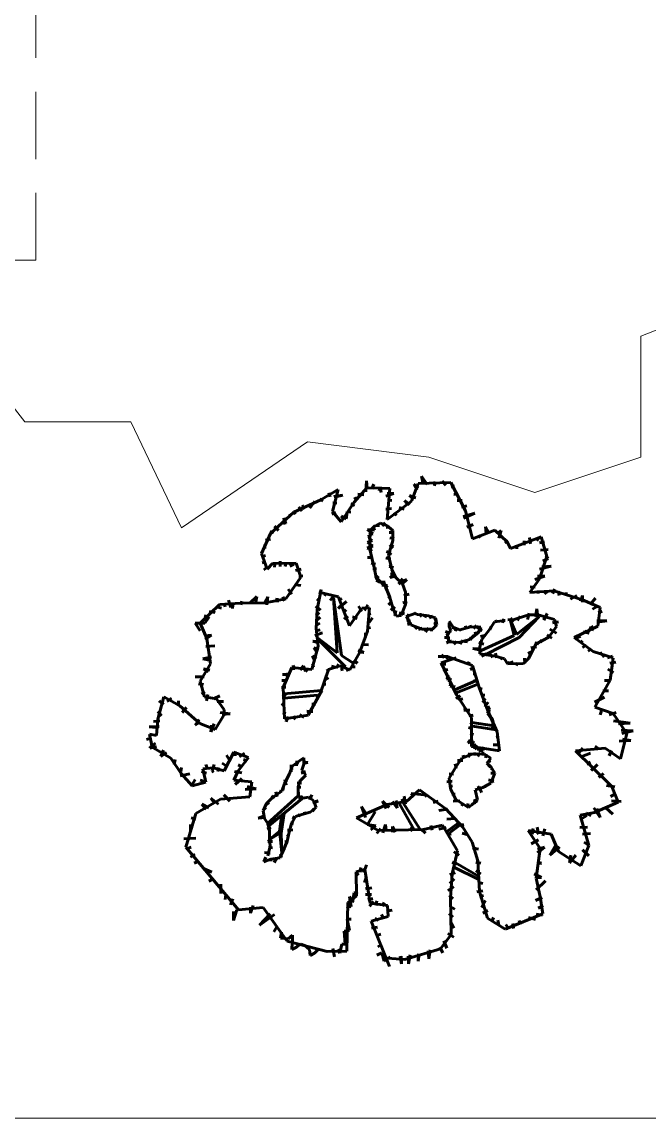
# Model space of a CAD drawing. Header units: metres. Extents: x 35.8 to 78.9, y 1.1 to 33.7.
# Drawn here: x 61.05 to 65.7, y 1.12 to 9.25 of the extents above; entities that cross this region are included whole.
import ezdxf

# ---------------------------------------------------------------- set-up
doc = ezdxf.new("R2010")
doc.units = ezdxf.units.M
doc.linetypes.add('DASHED', pattern=[0.75, 0.5, -0.25])
for name, color, linetype, lineweight in [('Ceco.NET 53', 254, 'Continuous', 9), ('plants', 83, 'Continuous', 60), ('projection', 134, 'DASHED', 9), ('topography', 132, 'Continuous', 15)]:
    doc.layers.add(name, color=color, linetype=linetype, lineweight=lineweight)

# ---------------------------------------------------------------- blocks, each defined once
blk = doc.blocks.new('ARBRE11')
for p, q in [((-0.1908, 1.744), (-0.1861, 1.8238)), ((-0.1861, 1.8238), (-0.1791, 1.7698)), ((-0.1462, 1.7651), (-0.1298, 1.8004)), ((0.1488, 1.6732), (0.199, 1.8046)), ((0.1919, 1.7557), (0.1661, 1.8004)), ((0.1661, 1.8004), (0.2013, 1.7722)), ((0.199, 1.8046), (0.441, 1.8123)), ((0.2647, 1.798), (0.2224, 1.8591)), ((0.2224, 1.8591), (0.2341, 1.8027)), ((0.3234, 1.8191), (0.3187, 1.7886)), ((0.375, 1.8215), (0.4032, 1.7933)), ((0.441, 1.8123), (0.5481, 1.6024)), ((-0.5234, 1.6848), (-0.3958, 1.7599)), ((-0.4656, 1.7355), (-0.454, 1.7065)), ((-0.3958, 1.7599), (-0.4372, 1.5972)), ((-0.4279, 1.7094), (-0.3613, 1.7181)), ((-0.3613, 1.7181), (-0.4221, 1.7036)), ((-0.2755, 1.6669), (-0.1824, 1.773)), ((-0.2495, 1.7252), (-0.2049, 1.7205)), ((-0.1824, 1.773), (-0.0115, 1.7687)), ((-0.0899, 1.751), (-0.0828, 1.7816)), ((-0.0828, 1.7816), (-0.0758, 1.7393)), ((0.0181, 1.7299), (-0.0406, 1.7111)), ((-0.0115, 1.7687), (-0.0324, 1.5379)), ((-0.0312, 1.7322), (0.0181, 1.7299)), ((0.1661, 1.6899), (0.1332, 1.7158)), ((0.1332, 1.7158), (0.1801, 1.6993)), ((0.4431, 1.7792), (0.4689, 1.7886)), ((0.4619, 1.7228), (0.4854, 1.7252)), ((-0.7248, 1.592), (-0.5234, 1.6848)), ((-0.6656, 1.5992), (-0.6859, 1.6311)), ((-0.6453, 1.6137), (-0.6627, 1.6456)), ((-0.5671, 1.6746), (-0.6048, 1.6224)), ((-0.5323, 1.692), (-0.5091, 1.6746)), ((-0.4337, 1.663), (-0.4048, 1.6601)), ((-0.374, 1.5208), (-0.2755, 1.6669)), ((-0.2988, 1.6594), (-0.273, 1.6383)), ((-0.2706, 1.704), (-0.2589, 1.6758)), ((-0.0324, 1.5379), (0.1488, 1.6732)), ((-0.0241, 1.6805), (0.0017, 1.6782)), ((0.0581, 1.6265), (0.0933, 1.6148)), ((0.1214, 1.6453), (0.098, 1.6782)), ((0.098, 1.6782), (0.1332, 1.6477)), ((0.4877, 1.6782), (0.5253, 1.6782)), ((0.5206, 1.6289), (0.5581, 1.6383)), ((-0.8973, 1.434), (-0.7248, 1.592)), ((-0.7903, 1.5005), (-0.799, 1.5499)), ((-0.799, 1.5499), (-0.7845, 1.5093)), ((-0.7584, 1.5789), (-0.7497, 1.5615)), ((-0.712, 1.5789), (-0.7236, 1.5992)), ((-0.4424, 1.5789), (-0.4134, 1.5905)), ((-0.4372, 1.5972), (-0.374, 1.5208)), ((-0.3552, 1.5325), (-0.3739, 1.5631)), ((-0.3739, 1.5631), (-0.3364, 1.5443)), ((-0.3364, 1.5443), (-0.3293, 1.596)), ((-0.3293, 1.596), (-0.3012, 1.5936)), ((-0.0406, 1.6148), (-0.0006, 1.6195)), ((0.0205, 1.5889), (0.0369, 1.5678)), ((0.5323, 1.5607), (0.6192, 1.5842)), ((0.6192, 1.5842), (0.5347, 1.549)), ((0.5481, 1.6024), (0.601, 1.3949)), ((-0.8685, 1.4889), (-0.8367, 1.457)), ((-0.1245, 1.46), (-0.1777, 1.4635)), ((-0.1777, 1.4635), (-0.1387, 1.4315)), ((-0.1205, 1.4935), (-0.1531, 1.4608)), ((-0.0838, 1.5098), (-0.1327, 1.4812)), ((-0.1327, 1.4812), (-0.1245, 1.46)), ((-0.0996, 1.5097), (-0.0996, 1.4848)), ((-0.0349, 1.4935), (-0.0838, 1.5098)), ((-0.0464, 1.5133), (-0.0677, 1.4919)), ((-0.0393, 1.4777), (-0.0144, 1.4813)), ((0.0099, 1.4568), (-0.0349, 1.4935)), ((0.5581, 1.4809), (0.6051, 1.502)), ((0.7037, 1.4339), (0.6967, 1.4832)), ((0.6967, 1.4832), (0.7201, 1.4433)), ((-0.9644, 1.2854), (-0.8973, 1.434)), ((-0.9352, 1.3845), (-0.8975, 1.3932)), ((-0.9004, 1.4512), (-0.8743, 1.4367)), ((-0.1387, 1.4315), (-0.1671, 1.4244)), ((-0.1671, 1.4244), (-0.1635, 1.396)), ((-0.1635, 1.396), (-0.1422, 1.3818)), ((-0.1531, 1.4608), (-0.1612, 1.4038)), ((-0.1612, 1.4038), (-0.1612, 1.3182)), ((-0.0227, 1.2733), (0.0099, 1.3834)), ((-0.018, 1.4422), (0.014, 1.4422)), ((-0.0109, 1.4031), (0.0211, 1.396)), ((0.0099, 1.3834), (0.0099, 1.4568)), ((0.601, 1.3949), (0.7657, 1.4589)), ((0.6427, 1.4221), (0.6591, 1.401)), ((0.7657, 1.4589), (0.8575, 1.3714)), ((0.7929, 1.4386), (0.8141, 1.4574)), ((0.8141, 1.4574), (0.7976, 1.3986)), ((0.8835, 1.3232), (1.1107, 1.4105)), ((1.0314, 1.3578), (1.0243, 1.4039)), ((1.0774, 1.3791), (1.0987, 1.4075)), ((1.1107, 1.4105), (1.1517, 1.2627)), ((-0.9381, 1.3526), (-0.9381, 1.3236)), ((-0.1387, 1.3427), (-0.1813, 1.325)), ((-0.1813, 1.325), (-0.1458, 1.3179)), ((-0.1422, 1.3818), (-0.1777, 1.3676)), ((-0.1777, 1.3676), (-0.1635, 1.357)), ((-0.1635, 1.357), (-0.1387, 1.3427)), ((-0.1458, 1.3179), (-0.1635, 1.3001)), ((-0.1612, 1.3182), (-0.1449, 1.253)), ((0.0104, 1.325), (-0.0109, 1.3498)), ((-0.0109, 1.3498), (0.014, 1.3356)), ((0.8399, 1.3657), (0.8657, 1.3798)), ((0.8575, 1.3714), (0.8835, 1.3232)), ((0.9291, 1.3211), (0.9268, 1.347)), ((0.9854, 1.3791), (0.9854, 1.3472)), ((1.0987, 1.3649), (1.1341, 1.372)), ((1.1058, 1.3118), (1.1624, 1.3153)), ((-0.9207, 1.1689), (-0.9644, 1.2854)), ((-0.9584, 1.2627), (-0.9352, 1.2714)), ((-0.9584, 1.2163), (-0.9352, 1.225)), ((-0.8251, 1.1901), (-0.8251, 1.2279)), ((-0.1777, 1.2575), (-0.1529, 1.2575)), ((-0.1449, 1.253), (-0.1245, 1.1715)), ((-0.0073, 1.2433), (-0.0428, 1.2539)), ((-0.0428, 1.2539), (-0.018, 1.2468)), ((-0.0002, 1.2788), (-0.0357, 1.3001)), ((-0.0357, 1.3001), (-0.0038, 1.2895)), ((0.0017, 1.1674), (-0.0227, 1.2733)), ((1.1517, 1.2627), (1.099, 1.0971)), ((1.1624, 1.248), (1.1235, 1.2303)), ((1.1447, 1.2693), (1.1624, 1.248)), ((-0.9468, 1.164), (-0.9207, 1.1843)), ((-0.8812, 1.212), (-0.9207, 1.1689)), ((-0.7075, 1.2134), (-0.8812, 1.212)), ((-0.8685, 1.1843), (-0.8656, 1.2076)), ((-0.7874, 1.1901), (-0.7845, 1.2163)), ((-0.7526, 1.193), (-0.7236, 1.2076)), ((-0.712, 1.1611), (-0.6685, 1.1698)), ((-0.6725, 1.1112), (-0.7075, 1.2134)), ((-0.1493, 1.2149), (-0.1174, 1.2078)), ((-0.1387, 1.1722), (-0.1103, 1.1722)), ((-0.1245, 1.1715), (-0.1123, 1.1062)), ((-0.018, 1.19), (0.0033, 1.1935)), ((0.014, 1.1829), (-0.018, 1.19)), ((-0.0073, 1.1332), (0.0175, 1.1438)), ((0.0302, 1.1103), (0.0017, 1.1674)), ((1.1837, 1.1913), (1.0987, 1.1701)), ((1.1164, 1.1878), (1.1837, 1.1913)), ((-0.7823, 0.9508), (-0.6725, 1.1112)), ((-0.6859, 1.1176), (-0.6569, 1.1205)), ((-0.1174, 1.0976), (-0.0961, 1.1189)), ((-0.0961, 1.1189), (-0.1138, 1.087)), ((-0.1138, 1.087), (-0.0854, 1.0728)), ((-0.1123, 1.1062), (-0.0472, 1.0451)), ((-0.0854, 1.0728), (-0.0464, 1.0728)), ((-0.0464, 1.0728), (-0.0712, 1.0515)), ((-0.0109, 1.1083), (0.0246, 1.1296)), ((0.0353, 1.1189), (-0.0109, 1.1083)), ((0.0246, 1.1296), (-0.0073, 1.1332)), ((0.0832, 1.0614), (0.0302, 1.1103)), ((0.053, 1.0621), (0.0814, 1.1012)), ((0.1134, 1.0941), (0.053, 1.0621)), ((0.0779, 1.0586), (0.1134, 1.0941)), ((0.1036, 1.0003), (0.0832, 1.0614)), ((1.099, 1.0971), (1.0257, 0.9968)), ((1.1376, 1.1169), (1.0633, 1.0921)), ((1.0845, 1.1169), (1.1376, 1.1169)), ((-0.7671, 1.0219), (-0.7381, 0.9842)), ((-0.7091, 1.0538), (-0.6714, 1.048)), ((-0.5208, 1.0184), (-0.5509, 0.8701)), ((-0.3922, 0.9654), (-0.5377, 0.9983)), ((-0.4859, 0.99), (-0.4975, 0.9726)), ((-0.0712, 1.0515), (-0.0286, 1.0479)), ((-0.0286, 1.0479), (-0.0499, 1.0301)), ((-0.0499, 1.0301), (-0.0286, 1.0266)), ((-0.0472, 1.0451), (-0.0146, 0.9677)), ((-0.0286, 1.0266), (-0.0393, 1.0159)), ((0.0921, 0.9733), (0.1311, 0.984)), ((0.1036, 0.9065), (0.1036, 1.0003)), ((1.0257, 0.9968), (1.2051, 1.0097)), ((1.0279, 1.039), (1.0668, 1.0354)), ((1.0881, 1.0106), (1.0881, 0.9894)), ((1.1553, 1.0035), (1.1341, 0.9858)), ((1.1943, 0.9894), (1.212, 1.0212)), ((1.2051, 1.0097), (1.4163, 0.9431)), ((1.2439, 0.9752), (1.2403, 1.0071)), ((1.2934, 0.9752), (1.297, 0.9964)), ((-1.4187, 0.769), (-1.2746, 0.9069)), ((-1.2746, 0.9069), (-1.1209, 0.9167)), ((-1.2417, 0.917), (-1.2325, 0.8892)), ((-1.1908, 0.8846), (-1.2093, 0.9402)), ((-1.1729, 0.9175), (-1.1787, 0.8768)), ((-1.1209, 0.9167), (-0.9358, 0.9211)), ((-1.1178, 0.9058), (-1.1091, 0.932)), ((-0.999, 0.9668), (-1.0483, 0.9204)), ((-1.0077, 0.9146), (-0.999, 0.9668)), ((-0.9178, 0.9639), (-0.9381, 0.9262)), ((-0.9358, 0.9211), (-0.7823, 0.9508)), ((-0.9236, 0.9058), (-0.9178, 0.9639)), ((-0.8482, 0.9552), (-0.854, 0.932)), ((-0.8453, 0.9262), (-0.8482, 0.9552)), ((-0.8048, 0.9639), (-0.7932, 0.9349)), ((-0.5526, 0.9465), (-0.5352, 0.9349)), ((-0.4279, 0.9755), (-0.454, 0.9378)), ((-0.4017, 0.5485), (-0.4287, 0.9572)), ((-0.4287, 0.9572), (-0.3709, 0.5292)), ((-0.3323, 0.9291), (-0.3961, 0.8768)), ((-0.3932, 0.9349), (-0.3671, 0.9523)), ((-0.3631, 0.883), (-0.3922, 0.9654)), ((-0.3903, 0.8884), (-0.3323, 0.9291)), ((-0.1758, 0.9058), (-0.199, 0.8623)), ((-0.0038, 0.9697), (-0.0251, 0.9555)), ((0.0033, 0.9307), (-0.0215, 0.9058)), ((-0.0146, 0.9677), (0.0099, 0.8821)), ((0.071, 0.825), (0.1036, 0.9065)), ((0.085, 0.92), (0.1169, 0.9271)), ((1.3288, 0.9468), (1.3749, 0.9752)), ((1.4032, 0.9327), (1.4173, 0.9752)), ((1.4163, 0.9431), (1.5478, 0.8843)), ((1.4173, 0.9752), (1.4173, 0.9256)), ((1.474, 0.9079), (1.5129, 0.9539)), ((-1.39, 0.8243), (-1.3529, 0.8151)), ((-1.3529, 0.8151), (-1.3853, 0.7687)), ((-1.3529, 0.8568), (-1.3066, 0.8475)), ((-1.2973, 0.8892), (-1.2603, 0.8799)), ((-0.5613, 0.8942), (-0.5265, 0.8652)), ((-0.5584, 0.8246), (-0.5352, 0.8478)), ((-0.5509, 0.8701), (-0.5583, 0.7305)), ((-0.3107, 0.7496), (-0.3631, 0.883)), ((-0.3497, 0.8565), (-0.3352, 0.8681)), ((-0.3497, 0.7985), (-0.3236, 0.8217)), ((-0.2207, 0.8813), (-0.3107, 0.7496)), ((-0.2888, 0.8159), (-0.254, 0.8043)), ((-0.2192, 0.8565), (-0.2453, 0.8942)), ((-0.1637, 0.8818), (-0.2207, 0.8813)), ((-0.1766, 0.7108), (-0.1637, 0.8818)), ((-0.1742, 0.8351), (-0.1533, 0.841)), ((0.0246, 0.8916), (-0.0038, 0.8667)), ((0.0099, 0.8821), (0.0343, 0.8209)), ((0.0317, 0.8632), (0.0246, 0.8241)), ((0.0343, 0.8209), (0.071, 0.825)), ((0.0566, 0.8454), (0.0956, 0.8383)), ((0.0885, 0.8845), (0.1027, 0.8809)), ((0.1801, 0.8433), (0.112, 0.8177)), ((0.112, 0.8177), (0.1439, 0.758)), ((0.1226, 0.8155), (0.1141, 0.8305)), ((0.1141, 0.8305), (0.1375, 0.8219)), ((0.1929, 0.8326), (0.1695, 0.8433)), ((0.2206, 0.8305), (0.1929, 0.8326)), ((0.21, 0.8326), (0.2228, 0.8347)), ((0.2228, 0.8347), (0.21, 0.8177)), ((0.276, 0.8241), (0.2206, 0.8305)), ((0.2568, 0.8305), (0.2483, 0.8113)), ((0.3272, 0.8091), (0.276, 0.8241)), ((0.3059, 0.8219), (0.2803, 0.8091)), ((0.9271, 0.6856), (1.0962, 0.819)), ((0.956, 0.8217), (0.9349, 0.7886)), ((1.0191, 0.8307), (0.9409, 0.8067)), ((1.0962, 0.819), (0.9462, 0.6618)), ((1.0101, 0.7976), (1.0221, 0.8428)), ((1.0883, 0.8307), (1.0191, 0.8307)), ((1.0673, 0.8157), (1.0793, 0.8759)), ((1.0793, 0.8759), (1.0853, 0.8127)), ((1.2086, 0.7976), (1.0883, 0.8307)), ((1.1274, 0.7976), (1.1545, 0.8398)), ((1.1545, 0.8398), (1.1304, 0.7916)), ((1.4917, 0.8724), (1.52, 0.8901)), ((1.5478, 0.8843), (1.5318, 0.7475)), ((1.5342, 0.8476), (1.5625, 0.8547)), ((-1.3853, 0.7687), (-1.4548, 0.7687)), ((-1.4548, 0.7687), (-1.4178, 0.7131)), ((-1.3694, 0.6555), (-1.4187, 0.769)), ((-0.5584, 0.7521), (-0.5323, 0.7695)), ((-0.5526, 0.7927), (-0.5294, 0.813)), ((-0.1832, 0.7304), (-0.1563, 0.7364)), ((-0.1653, 0.7753), (-0.1414, 0.8082)), ((0.1418, 0.7878), (0.1141, 0.7814)), ((0.1141, 0.7814), (0.1311, 0.7857)), ((0.1503, 0.7665), (0.1184, 0.7601)), ((0.1439, 0.758), (0.227, 0.7239)), ((0.1695, 0.7559), (0.161, 0.7388)), ((0.1908, 0.7388), (0.1759, 0.726)), ((0.227, 0.7324), (0.2014, 0.7217)), ((0.276, 0.7324), (0.2526, 0.7047)), ((0.2973, 0.7324), (0.2973, 0.7111)), ((0.3037, 0.7239), (0.3378, 0.758)), ((0.3144, 0.7964), (0.3399, 0.8006)), ((0.3421, 0.7686), (0.3144, 0.7622)), ((0.3165, 0.775), (0.3421, 0.7686)), ((0.3378, 0.758), (0.3272, 0.8091)), ((0.4273, 0.7836), (0.4571, 0.7388)), ((0.4273, 0.7452), (0.4273, 0.7729)), ((0.4401, 0.7132), (0.4273, 0.7452)), ((0.4422, 0.7452), (0.4529, 0.758)), ((0.455, 0.7239), (0.4657, 0.7452)), ((0.4571, 0.7388), (0.5061, 0.7196)), ((0.4827, 0.7324), (0.4763, 0.7111)), ((0.5061, 0.7196), (0.5892, 0.7431)), ((0.553, 0.7239), (0.5487, 0.7495)), ((0.5487, 0.7495), (0.553, 0.7281)), ((0.5892, 0.7324), (0.585, 0.7537)), ((0.5892, 0.7431), (0.6638, 0.7388)), ((0.6084, 0.7303), (0.6297, 0.7516)), ((0.634, 0.7281), (0.6489, 0.7495)), ((0.6638, 0.7388), (0.6446, 0.7004)), ((0.7243, 0.7374), (0.7454, 0.7284)), ((0.7634, 0.7796), (0.7304, 0.7254)), ((0.8447, 0.7886), (0.7634, 0.7796)), ((0.7695, 0.7916), (0.7785, 0.7735)), ((0.8326, 0.8006), (0.8236, 0.7705)), ((0.9108, 0.7976), (0.8627, 0.7946)), ((0.8838, 0.8067), (0.9048, 0.7796)), ((0.9105, 0.6785), (0.8843, 0.7881)), ((0.8843, 0.7881), (0.9271, 0.6856)), ((0.9409, 0.8067), (0.9108, 0.7976)), ((1.1665, 0.6652), (1.2237, 0.7434)), ((1.1936, 0.7705), (1.2387, 0.7796)), ((1.2237, 0.7434), (1.2086, 0.7976)), ((1.5318, 0.7475), (1.356, 0.6635)), ((1.5023, 0.7201), (1.4669, 0.7378)), ((1.4846, 0.7484), (1.5023, 0.7201)), ((1.5236, 0.7874), (1.5979, 0.7874)), ((1.5979, 0.7874), (1.5271, 0.7768)), ((-1.3853, 0.676), (-1.3344, 0.6806)), ((-1.3344, 0.6806), (-1.3807, 0.6482)), ((-1.3422, 0.4678), (-1.3694, 0.6555)), ((-0.5671, 0.6767), (-0.512, 0.697)), ((-0.5613, 0.7115), (-0.5294, 0.7202)), ((-0.5583, 0.7305), (-0.543, 0.5996)), ((-0.5482, 0.6603), (-0.4017, 0.5485)), ((-0.2379, 0.548), (-0.1766, 0.7108)), ((-0.1922, 0.6617), (-0.1922, 0.6976)), ((0.227, 0.7239), (0.3037, 0.7239)), ((0.2526, 0.7047), (0.2632, 0.726)), ((0.4337, 0.6578), (0.3932, 0.6621)), ((0.3932, 0.6621), (0.4209, 0.6621)), ((0.4294, 0.6855), (0.4017, 0.7068)), ((0.4017, 0.7068), (0.4316, 0.6983)), ((0.4145, 0.6898), (0.4401, 0.7132)), ((0.4252, 0.6301), (0.4145, 0.6898)), ((0.5061, 0.726), (0.5168, 0.7132)), ((0.5615, 0.6514), (0.5509, 0.6237)), ((0.5978, 0.6493), (0.5764, 0.6599)), ((0.6446, 0.7004), (0.5807, 0.6493)), ((0.5807, 0.6621), (0.5978, 0.6493)), ((0.6127, 0.6642), (0.5999, 0.6812)), ((0.6084, 0.6791), (0.6127, 0.6642)), ((0.6276, 0.6812), (0.6191, 0.6962)), ((0.6212, 0.7047), (0.6276, 0.6812)), ((0.6404, 0.7153), (0.6489, 0.7068)), ((0.6489, 0.7196), (0.6723, 0.7153)), ((0.6612, 0.6712), (0.6913, 0.6772)), ((0.6652, 0.5665), (0.9105, 0.6785)), ((0.7304, 0.7254), (0.6702, 0.6471)), ((0.9462, 0.6618), (0.6962, 0.5355)), ((1.0733, 0.617), (1.1665, 0.6652)), ((1.1545, 0.6832), (1.1906, 0.6591)), ((1.1755, 0.7254), (1.2237, 0.6953)), ((1.356, 0.6635), (1.4964, 0.5592)), ((1.3572, 0.6528), (1.4032, 0.674)), ((1.4669, 0.6953), (1.4209, 0.7059)), ((1.4315, 0.7094), (1.4669, 0.6953)), ((-1.3761, 0.5972), (-1.3112, 0.6018)), ((-0.543, 0.5996), (-0.59, 0.4255)), ((-0.5357, 0.6318), (-0.5835, 0.6348)), ((-0.5835, 0.6348), (-0.5417, 0.6228)), ((-0.5387, 0.575), (-0.5745, 0.587)), ((-0.5745, 0.587), (-0.5566, 0.5571)), ((-0.5443, 0.6487), (-0.3401, 0.4444)), ((-0.2101, 0.6109), (-0.1713, 0.6079)), ((0.4443, 0.6386), (0.4081, 0.6237)), ((0.4081, 0.6237), (0.438, 0.6386)), ((0.4997, 0.6258), (0.4252, 0.6301)), ((0.4827, 0.6343), (0.4635, 0.613)), ((0.4635, 0.613), (0.4742, 0.6343)), ((0.5807, 0.6493), (0.4997, 0.6258)), ((0.5296, 0.6429), (0.5104, 0.613)), ((0.5104, 0.613), (0.5168, 0.6365)), ((0.5509, 0.6237), (0.553, 0.645)), ((0.6702, 0.5658), (0.604, 0.5809)), ((0.604, 0.5809), (0.6642, 0.5779)), ((0.6491, 0.626), (0.6852, 0.614)), ((0.6702, 0.6471), (0.6552, 0.5929)), ((0.6552, 0.5929), (0.6552, 0.5417)), ((1.0342, 0.5869), (1.0763, 0.5929)), ((1.0462, 0.5658), (1.0733, 0.617)), ((1.0643, 0.623), (1.0943, 0.617)), ((1.1154, 0.6471), (1.1064, 0.623)), ((1.3996, 0.6209), (1.4173, 0.6386)), ((1.4173, 0.589), (1.4457, 0.6067)), ((1.4598, 0.5606), (1.4846, 0.5783)), ((-1.3344, 0.5184), (-1.3992, 0.5045)), ((-1.3992, 0.5045), (-1.3529, 0.4952)), ((-0.5566, 0.5063), (-0.5865, 0.5272)), ((-0.5865, 0.5272), (-0.5715, 0.4943)), ((-0.3709, 0.5292), (-0.2862, 0.4752)), ((-0.3081, 0.4221), (-0.2379, 0.548)), ((-0.2519, 0.4734), (-0.2788, 0.4943)), ((-0.2041, 0.5511), (-0.2459, 0.569)), ((-0.2459, 0.5541), (-0.2041, 0.5511)), ((0.4145, 0.522), (0.3461, 0.5214)), ((0.4801, 0.5111), (0.3693, 0.476)), ((0.3776, 0.5261), (0.3862, 0.5347)), ((0.3862, 0.5347), (0.3776, 0.509)), ((0.4262, 0.5261), (0.409, 0.5033)), ((0.6001, 0.4551), (0.4145, 0.522)), ((0.6552, 0.5417), (0.7725, 0.5237)), ((0.7033, 0.5417), (0.6672, 0.5237)), ((0.7304, 0.5447), (0.7484, 0.5146)), ((0.7725, 0.5478), (0.7785, 0.5116)), ((0.7725, 0.5237), (0.8386, 0.5056)), ((0.8206, 0.5177), (0.8086, 0.4996)), ((0.8386, 0.5056), (0.8597, 0.4665)), ((0.98, 0.4695), (1.0191, 0.5086)), ((0.986, 0.5086), (0.989, 0.4725)), ((1.0191, 0.5086), (1.0462, 0.5658)), ((1.0191, 0.5598), (1.0312, 0.5297)), ((1.4964, 0.5592), (1.6448, 0.512)), ((1.5484, 0.5535), (1.5767, 0.5181)), ((1.6015, 0.511), (1.6404, 0.5252)), ((1.6448, 0.512), (1.6234, 0.3467)), ((-1.418, 0.339), (-1.3422, 0.4678)), ((-1.3483, 0.421), (-1.3946, 0.4303)), ((-1.3946, 0.4303), (-1.3576, 0.4118)), ((-0.7382, 0.4414), (-0.8025, 0.2928)), ((-0.59, 0.4255), (-0.7382, 0.4414)), ((-0.7119, 0.4285), (-0.7299, 0.4554)), ((-0.7299, 0.4554), (-0.7269, 0.4226)), ((-0.6522, 0.4525), (-0.6761, 0.4226)), ((-0.6373, 0.4106), (-0.6522, 0.4525)), ((-0.6223, 0.4285), (-0.6373, 0.4106)), ((-0.5865, 0.4644), (-0.5775, 0.4435)), ((-0.526, 0.2523), (-0.4676, 0.4265)), ((-0.4789, 0.4285), (-0.464, 0.4076)), ((-0.4676, 0.4265), (-0.3824, 0.4528)), ((-0.4311, 0.4584), (-0.4371, 0.4315)), ((-0.3923, 0.4644), (-0.4102, 0.4345)), ((-0.3824, 0.4528), (-0.3081, 0.4221)), ((-0.3714, 0.4525), (-0.3654, 0.4166)), ((-0.3296, 0.4315), (-0.3206, 0.4136)), ((-0.2997, 0.4465), (-0.2698, 0.4465)), ((-0.2788, 0.4853), (-0.2519, 0.4734)), ((0.3633, 0.4661), (0.4033, 0.4661)), ((0.3693, 0.476), (0.4823, 0.2377)), ((0.3805, 0.4204), (0.4176, 0.4261)), ((0.5662, 0.4604), (0.5776, 0.4833)), ((0.5833, 0.4261), (0.6091, 0.4375)), ((0.6499, 0.2932), (0.6001, 0.4551)), ((0.8627, 0.4695), (0.8597, 0.4845)), ((0.8597, 0.4665), (0.98, 0.4695)), ((0.9018, 0.4815), (0.8627, 0.4695)), ((0.9349, 0.4755), (0.9259, 0.4544)), ((1.6048, 0.4282), (1.6472, 0.4045)), ((1.6192, 0.4721), (1.6652, 0.4791)), ((-1.39, 0.3701), (-1.4548, 0.3701)), ((-1.3858, 0.2225), (-1.418, 0.339)), ((-0.7806, 0.3448), (-0.8135, 0.3448)), ((-0.7508, 0.3927), (-0.8075, 0.3897)), ((-0.8075, 0.3897), (-0.7657, 0.3837)), ((-0.4909, 0.3478), (-0.467, 0.3628)), ((0.4262, 0.3832), (0.409, 0.3546)), ((0.409, 0.3546), (0.4376, 0.3603)), ((0.4376, 0.3603), (0.429, 0.3317)), ((0.429, 0.3317), (0.4405, 0.3289)), ((0.4405, 0.3289), (0.4348, 0.3031)), ((0.469, 0.2748), (0.6231, 0.3403)), ((0.6062, 0.3946), (0.6291, 0.3946)), ((0.6091, 0.3432), (0.6376, 0.3374)), ((1.6234, 0.3467), (1.5083, 0.1464)), ((1.5812, 0.3432), (1.6237, 0.3432)), ((-1.4317, 0.3191), (-1.3946, 0.3144)), ((-1.4085, 0.2449), (-1.3853, 0.2588)), ((-0.7836, 0.294), (-0.8165, 0.291)), ((-0.8025, 0.2928), (-0.7921, 0.0593)), ((-0.7986, 0.2439), (-0.5212, 0.2709)), ((-0.6186, 0.0864), (-0.526, 0.2523)), ((-0.5327, 0.2701), (-0.5118, 0.2552)), ((-0.5118, 0.315), (-0.4879, 0.3179)), ((0.4348, 0.3031), (0.4719, 0.2974)), ((0.4806, 0.2516), (0.6347, 0.3133)), ((0.6491, 0.2888), (0.6719, 0.2803)), ((0.7139, 0.12), (0.6499, 0.2932)), ((1.567, 0.2676), (1.6095, 0.2676)), ((-1.7319, 0.0574), (-1.6876, 0.2229)), ((-1.7235, 0.1939), (-1.6911, 0.1661)), ((-1.6876, 0.2229), (-1.5703, 0.1555)), ((-1.6309, 0.2125), (-1.6633, 0.1893)), ((-1.5799, 0.1939), (-1.5799, 0.1568)), ((-1.2974, 0.209), (-1.3858, 0.2225)), ((-1.3715, 0.1939), (-1.3622, 0.2403)), ((-1.3205, 0.2078), (-1.2742, 0.231)), ((-1.2398, 0.1269), (-1.2974, 0.209)), ((-1.2927, 0.1893), (-1.2464, 0.1893)), ((-0.8165, 0.1715), (-0.7926, 0.1535)), ((-0.8045, 0.2223), (-0.7866, 0.2402)), ((-0.7947, 0.2131), (-0.5482, 0.2362)), ((-0.5895, 0.1685), (-0.5626, 0.1685)), ((-0.5446, 0.2313), (-0.5566, 0.1984)), ((0.5091, 0.2317), (0.4805, 0.2088)), ((0.4823, 0.2377), (0.5947, 0.0706)), ((0.4948, 0.2031), (0.5291, 0.2088)), ((0.6634, 0.2374), (0.6919, 0.2345)), ((0.6748, 0.1802), (0.6976, 0.2116)), ((0.6919, 0.1487), (0.7176, 0.183)), ((1.5057, 0.1826), (1.5812, 0.2204)), ((-1.7328, 0.1151), (-1.705, 0.0827)), ((-1.5703, 0.1555), (-1.4212, 0.0257)), ((-1.5197, 0.1429), (-1.5521, 0.1058)), ((-1.3069, -0.0189), (-1.2423, 0.087)), ((-1.2695, 0.1058), (-1.1954, 0.0966)), ((-1.1954, 0.0966), (-1.2556, 0.0919)), ((-1.2423, 0.087), (-1.2398, 0.1269)), ((-0.8045, 0.1057), (-0.7836, 0.0997)), ((-0.7921, 0.0593), (-0.6186, 0.0864)), ((-0.6791, 0.0908), (-0.6492, 0.0698)), ((-0.6283, 0.1177), (-0.5835, 0.1147)), ((-0.5835, 0.1147), (-0.6253, 0.1117)), ((0.5576, 0.1344), (0.5376, 0.123)), ((0.5376, 0.123), (0.5805, 0.123)), ((0.5748, 0.083), (0.6062, 0.0858)), ((0.7262, 0.1259), (0.7119, 0.1001)), ((0.7119, 0.1001), (0.7291, 0.0773)), ((0.7835, -0.0361), (0.7139, 0.12)), ((0.7148, 0.1545), (0.7262, 0.1259)), ((1.5083, 0.1464), (1.6453, 0.0991)), ((1.5623, 0.1354), (1.5482, 0.0882)), ((1.6142, 0.0882), (1.6661, 0.1071)), ((1.6453, 0.0991), (1.7462, -0.0482)), ((-1.7235, 0.0039), (-1.7976, -0.0008)), ((-1.7652, 0.041), (-1.7189, 0.0456)), ((-1.7423, -0.0652), (-1.7319, 0.0574)), ((-1.4548, 0.0131), (-1.427, 0.0549)), ((-1.4224, 0.0363), (-1.4548, 0.0131)), ((-1.4212, 0.0257), (-1.3069, -0.0189)), ((-1.3159, 0.0224), (-1.339, -0.0378)), ((-1.339, -0.0378), (-1.3344, 0.0131)), ((-0.7657, 0.0758), (-0.7806, 0.037)), ((-0.7299, 0.0758), (-0.7119, 0.0579)), ((0.5833, 0.0315), (0.5976, 0.0258)), ((0.5947, 0.0706), (0.5936, -0.1458)), ((0.5962, 0.0319), (0.7618, 0.0087)), ((0.6, 0.0049), (0.7773, -0.0221)), ((0.7291, 0.0773), (0.7462, 0.063)), ((0.7462, 0.063), (0.7548, 0.0344)), ((0.7548, 0.0344), (0.7462, 0.0058)), ((1.6472, 0.0457), (1.7699, 0.0268)), ((1.7699, 0.0268), (1.685, 0.0221)), ((-1.7976, -0.0008), (-1.7513, -0.0054)), ((-1.7757, -0.1509), (-1.7936, -0.0542)), ((-1.7936, -0.0542), (-1.7423, -0.0652)), ((0.5719, -0.0057), (0.6005, -0.0142)), ((0.5833, -0.0485), (0.6091, -0.0571)), ((0.7405, -0.0114), (0.7748, -0.0085)), ((0.7777, -0.08), (0.7977, -0.0743)), ((0.8018, -0.1783), (0.7835, -0.0361)), ((1.7462, -0.0482), (1.6993, -0.2365)), ((1.7039, -0.0252), (1.7935, -0.0299)), ((1.7935, -0.0299), (1.7086, -0.0488)), ((-1.7837, -0.0842), (-1.8162, -0.0935)), ((-1.793, -0.1584), (-1.742, -0.1445)), ((-1.7884, -0.1491), (-1.793, -0.1584)), ((-1.7513, -0.1213), (-1.7884, -0.1491)), ((-1.6355, -0.2323), (-1.7757, -0.1509)), ((0.5833, -0.0972), (0.5662, -0.1172)), ((0.5662, -0.1172), (0.6091, -0.1057)), ((0.5936, -0.1458), (0.8018, -0.1783)), ((0.6091, -0.1057), (0.5976, -0.1372)), ((0.5976, -0.1372), (0.6291, -0.1343)), ((0.6291, -0.1343), (0.6176, -0.1658)), ((0.6176, -0.1658), (0.6405, -0.1515)), ((0.6405, -0.1515), (0.6491, -0.1744)), ((0.6776, -0.1744), (0.6834, -0.1486)), ((0.7548, -0.1343), (0.8034, -0.1343)), ((1.5848, -0.1577), (1.3656, -0.1766)), ((1.4207, -0.1574), (1.3877, -0.1951)), ((1.5104, -0.1432), (1.5387, -0.1621)), ((1.6993, -0.2365), (1.5848, -0.1577)), ((1.7747, -0.1007), (1.6897, -0.1054)), ((1.7133, -0.0913), (1.7747, -0.1007)), ((-1.6911, -0.1723), (-1.7096, -0.2186)), ((-1.7096, -0.2186), (-1.6679, -0.1908)), ((-1.5606, -0.3456), (-1.6355, -0.2323)), ((-1.6031, -0.2418), (-1.6123, -0.2789)), ((-1.1688, -0.1886), (-1.2418, -0.3259)), ((-1.2232, -0.2094), (-1.2047, -0.2418)), ((-1.2047, -0.2418), (-1.1954, -0.2511)), ((-1.0603, -0.2276), (-1.1688, -0.1886)), ((-1.1584, -0.1815), (-1.1584, -0.214)), ((-1.1364, -0.3251), (-1.0603, -0.2276)), ((-1.1259, -0.2233), (-1.0889, -0.1954)), ((-1.0981, -0.2418), (-1.0703, -0.2511)), ((-0.7359, -0.2912), (-0.6641, -0.2385)), ((-0.6641, -0.2385), (-0.6497, -0.2289)), ((-0.6497, -0.2289), (-0.6497, -0.2768)), ((0.5229, -0.2322), (0.4802, -0.2948)), ((0.5986, -0.2026), (0.5229, -0.2322)), ((0.5328, -0.2092), (0.5427, -0.2355)), ((0.5822, -0.196), (0.569, -0.2256)), ((0.6381, -0.1993), (0.5822, -0.2026)), ((0.6183, -0.1894), (0.6183, -0.2125)), ((0.6907, -0.2026), (0.6381, -0.1993)), ((0.6578, -0.1894), (0.6414, -0.2191)), ((0.6491, -0.1744), (0.6776, -0.1744)), ((0.6809, -0.2125), (0.6776, -0.1861)), ((0.7368, -0.2322), (0.6907, -0.2026)), ((0.6973, -0.2289), (0.7039, -0.2026)), ((0.7072, -0.2684), (0.7368, -0.2322)), ((1.3656, -0.1766), (1.4891, -0.298)), ((1.4113, -0.2188), (1.4774, -0.1951)), ((1.6331, -0.1763), (1.6142, -0.214)), ((-1.5567, -0.3021), (-1.5614, -0.3299)), ((-1.3188, -0.3038), (-1.3985, -0.3101)), ((-1.3985, -0.3101), (-1.3778, -0.4096)), ((-1.3761, -0.2789), (-1.3622, -0.316)), ((-1.3159, -0.2789), (-1.3298, -0.3252)), ((-1.2418, -0.3259), (-1.3188, -0.3038)), ((-1.2834, -0.3021), (-1.2881, -0.3299)), ((-1.2556, -0.2696), (-1.2325, -0.2835)), ((-1.17, -0.3965), (-1.1364, -0.3251)), ((-1.137, -0.2822), (-1.1105, -0.2955)), ((-0.7551, -0.3487), (-0.7359, -0.2912)), ((-0.7442, -0.2823), (-0.7396, -0.3192)), ((-0.7442, -0.333), (-0.7442, -0.2823)), ((-0.7051, -0.2893), (-0.7028, -0.2524)), ((-0.7028, -0.2524), (-0.6959, -0.28)), ((-0.6497, -0.2768), (-0.6641, -0.3199)), ((-0.6641, -0.3199), (-0.6353, -0.3583)), ((-0.6199, -0.2639), (-0.6544, -0.2708)), ((-0.6521, -0.2593), (-0.6199, -0.2639)), ((0.4802, -0.2948), (0.4275, -0.3804)), ((0.4736, -0.275), (0.4802, -0.308)), ((0.49, -0.2487), (0.5295, -0.2487)), ((0.7401, -0.2981), (0.7072, -0.2684)), ((0.717, -0.2487), (0.7335, -0.2619)), ((0.7203, -0.2981), (0.7368, -0.2816)), ((0.7664, -0.3442), (0.7401, -0.2981)), ((0.7401, -0.3211), (0.7499, -0.308)), ((1.4774, -0.2613), (1.4491, -0.2754)), ((1.5293, -0.2801), (1.4821, -0.3226)), ((1.4891, -0.298), (1.6355, -0.4421)), ((-1.4965, -0.3484), (-1.566, -0.3623)), ((-1.4772, -0.4361), (-1.5606, -0.3456)), ((-1.4548, -0.3901), (-1.4826, -0.4365)), ((-1.4178, -0.3948), (-1.3807, -0.404)), ((-1.4085, -0.3299), (-1.3715, -0.3438)), ((-1.3298, -0.3252), (-1.3205, -0.3391)), ((-1.0361, -0.4068), (-1.17, -0.3965)), ((-1.1635, -0.3308), (-1.1105, -0.3397)), ((-1.1591, -0.428), (-1.1105, -0.3838)), ((-1.1326, -0.3971), (-1.1591, -0.428)), ((-0.7934, -0.4206), (-0.7551, -0.3487)), ((-0.7902, -0.3906), (-0.781, -0.4114)), ((-0.781, -0.4321), (-0.7902, -0.3906)), ((-0.6832, -0.4062), (-0.6928, -0.4493)), ((-0.6353, -0.3583), (-0.6832, -0.4062)), ((-0.6705, -0.3422), (-0.6383, -0.3307)), ((-0.6636, -0.3722), (-0.6544, -0.3906)), ((0.4111, -0.4067), (0.4505, -0.4034)), ((0.4275, -0.3475), (0.4604, -0.3508)), ((0.4275, -0.3804), (0.4374, -0.4594)), ((0.7598, -0.4034), (0.7203, -0.3936)), ((0.7302, -0.4067), (0.7598, -0.4034)), ((0.7368, -0.4166), (0.7664, -0.3442)), ((0.7368, -0.3442), (0.7631, -0.3442)), ((1.5717, -0.3462), (1.5387, -0.3746)), ((-1.3778, -0.4096), (-1.4772, -0.4361)), ((-1.0045, -0.459), (-1.084, -0.4634)), ((-1.0708, -0.4413), (-1.0045, -0.459)), ((-1.0494, -0.518), (-1.0361, -0.4068)), ((-0.8796, -0.5212), (-0.8125, -0.4781)), ((-0.857, -0.4828), (-0.8478, -0.515)), ((-0.8501, -0.5196), (-0.857, -0.4828)), ((-0.834, -0.4759), (-0.8156, -0.4851)), ((-0.8133, -0.4551), (-0.7926, -0.462)), ((-0.8125, -0.4781), (-0.7934, -0.4206)), ((-0.7028, -0.4505), (-0.6728, -0.4482)), ((-0.6982, -0.416), (-0.6682, -0.4183)), ((-0.6928, -0.4493), (-0.6928, -0.5068)), ((0.2089, -0.4679), (0.1128, -0.5541)), ((0.4037, -0.6087), (0.2089, -0.4679)), ((0.4275, -0.4462), (0.4538, -0.4364)), ((0.4374, -0.4594), (0.4769, -0.5384)), ((0.6216, -0.466), (0.6776, -0.4495)), ((0.6381, -0.5417), (0.6216, -0.466)), ((0.6414, -0.4396), (0.6677, -0.4857)), ((0.6677, -0.4857), (0.6512, -0.4429)), ((0.6776, -0.4495), (0.7368, -0.4166)), ((0.694, -0.4265), (0.7072, -0.4462)), ((1.5953, -0.436), (1.6567, -0.4454)), ((1.6355, -0.4421), (1.682, -0.5584)), ((-1.4499, -0.6437), (-1.2685, -0.5369)), ((-1.2827, -0.5739), (-1.3401, -0.5297)), ((-1.3401, -0.5297), (-1.3136, -0.5694)), ((-1.2685, -0.5369), (-1.0494, -0.518)), ((-1.1988, -0.5518), (-1.243, -0.5032)), ((-1.243, -0.5032), (-1.2209, -0.5297)), ((-0.9275, -0.5691), (-0.8796, -0.5212)), ((-0.6908, -0.5111), (-0.9199, -0.7165)), ((-0.9192, -0.5588), (-0.91, -0.5749)), ((-0.6649, -0.5348), (-0.907, -0.7316)), ((-0.8869, -0.5081), (-0.8708, -0.5311)), ((-0.7028, -0.4966), (-0.6797, -0.4943)), ((-0.6928, -0.5068), (-0.6689, -0.5308)), ((-0.6567, -0.515), (-0.6843, -0.5404)), ((-0.6689, -0.5308), (-0.6162, -0.5212)), ((-0.6162, -0.5212), (-0.5779, -0.5452)), ((-0.613, -0.5357), (-0.59, -0.5035)), ((-0.59, -0.5035), (-0.6061, -0.5404)), ((-0.5854, -0.5588), (-0.5439, -0.5496)), ((-0.5439, -0.5496), (-0.5807, -0.568)), ((-0.5779, -0.5452), (-0.5587, -0.5979)), ((-0.0403, -0.606), (-0.0664, -0.5501)), ((-0.0664, -0.5501), (-0.018, -0.5985)), ((0.1128, -0.5541), (-0.0322, -0.5752)), ((0.0081, -0.5538), (0.0416, -0.6023)), ((0.0416, -0.6023), (0.0341, -0.5464)), ((0.0751, -0.5352), (0.1049, -0.5725)), ((0.0866, -0.5631), (0.2127, -0.7605)), ((0.1049, -0.5725), (0.0937, -0.5129)), ((0.265, -0.5054), (0.1458, -0.4942)), ((0.1458, -0.4942), (0.1682, -0.5129)), ((0.2464, -0.5166), (0.265, -0.5054)), ((0.3096, -0.5613), (0.3469, -0.5501)), ((0.4473, -0.4989), (0.4736, -0.4989)), ((0.4571, -0.5516), (0.5065, -0.5483)), ((0.4769, -0.5384), (0.5723, -0.5977)), ((0.5328, -0.5648), (0.5196, -0.5845)), ((0.569, -0.568), (0.5624, -0.5911)), ((0.5953, -0.5779), (0.6381, -0.5417)), ((0.6085, -0.5516), (0.6282, -0.5648)), ((0.6282, -0.5648), (0.6151, -0.5351)), ((1.682, -0.5584), (1.5061, -0.6339)), ((1.6614, -0.4974), (1.6237, -0.5162)), ((1.6331, -0.5493), (1.7039, -0.554)), ((-1.5248, -0.8921), (-1.4499, -0.6437)), ((-1.3534, -0.6004), (-1.4064, -0.5739)), ((-1.4064, -0.5739), (-1.3755, -0.6092)), ((-0.9514, -0.6219), (-0.9275, -0.5691)), ((-0.9418, -0.6794), (-0.9514, -0.6219)), ((-0.9468, -0.6002), (-0.9307, -0.6118)), ((-0.8183, -0.7878), (-0.7946, -0.6408)), ((-0.6018, -0.6315), (-0.6641, -0.6506)), ((-0.6452, -0.6302), (-0.6383, -0.6509)), ((-0.5587, -0.5979), (-0.6018, -0.6315)), ((-0.5715, -0.6233), (-0.59, -0.6141)), ((-0.5877, -0.6072), (-0.5715, -0.6233)), ((-0.0322, -0.5752), (-0.2593, -0.6739)), ((-0.192, -0.6711), (-0.2229, -0.5915)), ((-0.2229, -0.5915), (-0.1832, -0.6534)), ((-0.1214, -0.6313), (-0.1788, -0.7241)), ((-0.1302, -0.6136), (-0.1214, -0.6313)), ((0.059, -0.57), (0.1692, -0.7628)), ((0.3506, -0.6209), (0.4176, -0.6097)), ((0.5302, -0.7444), (0.4037, -0.6087)), ((0.5723, -0.5977), (0.5953, -0.5779)), ((1.5061, -0.6339), (1.4009, -0.6547)), ((1.4443, -0.639), (1.4821, -0.6579)), ((1.5482, -0.6721), (1.501, -0.6012)), ((1.5246, -0.606), (1.5482, -0.6721)), ((1.5906, -0.6012), (1.6425, -0.6485)), ((-1.4903, -0.7241), (-1.4903, -0.7815)), ((-1.4859, -0.6755), (-1.4505, -0.6843)), ((-0.9399, -0.6578), (-0.9882, -0.6763)), ((-0.9882, -0.6763), (-0.9353, -0.6717)), ((-0.9179, -0.7177), (-0.9418, -0.6794)), ((-0.9261, -0.72), (-0.9031, -0.7223)), ((-0.9035, -0.7656), (-0.9179, -0.7177)), ((-0.8162, -0.6667), (-0.8292, -0.7749)), ((-0.7407, -0.7177), (-0.7599, -0.78)), ((-0.7488, -0.7108), (-0.7258, -0.72)), ((-0.712, -0.665), (-0.7407, -0.7177)), ((-0.7189, -0.6624), (-0.7281, -0.6855)), ((-0.6641, -0.6506), (-0.712, -0.665)), ((-0.6936, -0.6509), (-0.6751, -0.6624)), ((-0.2593, -0.6739), (-0.099, -0.7694)), ((-0.1788, -0.7241), (-0.1169, -0.7329)), ((-0.0627, -0.7848), (-0.0441, -0.7252)), ((-0.0441, -0.7252), (-0.0403, -0.7662)), ((0.237, -0.761), (0.3791, -0.7285)), ((0.3791, -0.7285), (0.4889, -0.9184)), ((0.4101, -0.7766), (0.495, -0.7146)), ((0.4102, -0.6842), (0.4697, -0.6805)), ((0.4193, -0.795), (0.5064, -0.7284)), ((0.4884, -0.7327), (0.5368, -0.7252)), ((1.4009, -0.6547), (1.4653, -0.8792)), ((1.4019, -0.6862), (1.4491, -0.6579)), ((-0.8938, -0.7431), (-0.9215, -0.7592)), ((-0.9035, -0.828), (-0.9035, -0.7656)), ((-0.8292, -0.7749), (-0.9005, -0.8332)), ((-0.9005, -0.8332), (-0.827, -0.7878)), ((-0.827, -0.7878), (-0.814, -0.937)), ((-0.814, -0.937), (-0.8183, -0.7878)), ((-0.7764, -0.8007), (-0.758, -0.8122)), ((-0.7599, -0.78), (-0.7742, -0.8471)), ((-0.7718, -0.7661), (-0.7327, -0.7638)), ((-0.1169, -0.7329), (-0.1523, -0.7639)), ((-0.0816, -0.755), (-0.1081, -0.7904)), ((-0.099, -0.7694), (0.237, -0.761)), ((0.0081, -0.7811), (0.0081, -0.7401)), ((0.0081, -0.7401), (0.0267, -0.7811)), ((0.1421, -0.7736), (0.1533, -0.7438)), ((0.2203, -0.7587), (0.2538, -0.7886)), ((0.291, -0.7327), (0.3022, -0.7662)), ((0.3506, -0.7587), (0.4064, -0.7476)), ((0.4139, -0.7997), (0.4437, -0.7923)), ((0.5256, -0.7886), (0.5665, -0.7997)), ((0.5994, -0.8549), (0.5302, -0.7444)), ((1.1856, -0.796), (1.0145, -0.7689)), ((1.0145, -0.7689), (1.1039, -0.902)), ((1.0506, -0.755), (1.0431, -0.796)), ((1.081, -0.7429), (1.0904, -0.7948)), ((1.0904, -0.7948), (1.081, -0.7807)), ((1.1376, -0.7571), (1.1235, -0.809)), ((1.2379, -0.9237), (1.1856, -0.796)), ((1.3972, -0.7476), (1.4538, -0.7429)), ((1.416, -0.7948), (1.4774, -0.7901)), ((-1.5388, -0.8301), (-1.4505, -0.8257)), ((-1.1337, -1.356), (-1.5248, -0.8921)), ((-1.5168, -0.9053), (-1.4859, -0.892)), ((-0.9179, -0.9574), (-0.8987, -0.8855)), ((-0.9169, -0.849), (-0.8892, -0.8352)), ((-0.8823, -0.8513), (-0.9169, -0.849)), ((-0.8987, -0.8855), (-0.9035, -0.828)), ((-0.7742, -0.8471), (-0.803, -0.919)), ((-0.7902, -0.849), (-0.7672, -0.8536)), ((0.6404, -0.9941), (0.5994, -0.8549)), ((1.0915, -0.837), (1.0357, -0.8668)), ((1.0841, -0.9078), (1.1362, -0.8929)), ((1.1362, -0.8929), (1.0841, -0.9338)), ((1.1754, -0.9507), (1.2178, -0.8798)), ((1.2462, -0.8893), (1.1754, -0.9507)), ((1.4653, -0.8792), (1.4039, -1.0306)), ((1.4302, -0.8562), (1.4632, -0.8798)), ((-1.4903, -0.9671), (-1.4594, -0.945)), ((-0.9466, -1.0005), (-0.9323, -0.9669)), ((-0.9422, -0.932), (-0.9008, -0.9366)), ((-0.9123, -0.8951), (-0.8823, -0.8974)), ((-0.8269, -0.9717), (-0.8939, -0.9813)), ((-0.8478, -0.9734), (-0.8708, -1.0057)), ((-0.803, -0.919), (-0.8269, -0.9717)), ((-0.8156, -0.9688), (-0.8248, -0.9573)), ((-0.8225, -0.9435), (-0.8156, -0.9688)), ((-0.8041, -0.8951), (-0.7902, -0.9135)), ((0.4889, -0.9184), (0.4504, -1.0896)), ((0.4623, -0.9264), (0.5033, -0.9525)), ((0.6001, -0.8966), (0.6447, -0.9078)), ((1.1039, -0.902), (1.0743, -1.1216)), ((1.4039, -1.0306), (1.2379, -0.9237)), ((1.3688, -0.9507), (1.3217, -1.0073)), ((1.3217, -1.0073), (1.3311, -0.9507)), ((1.416, -0.9129), (1.4632, -0.9554)), ((-1.4329, -0.9981), (-1.4638, -1.0113)), ((-1.3931, -1.0511), (-1.3313, -1.0776)), ((-0.8939, -0.9813), (-0.9466, -1.0005)), ((-0.8962, -0.9757), (-0.8938, -0.9965)), ((-0.8708, -1.0057), (-0.8547, -0.978)), ((-0.2273, -1.0422), (-0.2318, -1.0776)), ((-0.2042, -1.0791), (-0.1855, -1.0233)), ((0.4511, -1.0046), (0.4846, -1.0195)), ((0.4629, -1.0406), (0.6487, -1.1325)), ((0.4743, -1.0085), (0.6464, -1.1072)), ((0.6261, -1.0046), (0.6633, -1.0121)), ((0.6536, -1.2218), (0.6404, -0.9941)), ((1.1139, -1.0121), (1.0803, -1.0158)), ((1.0841, -1.0046), (1.1139, -1.0121)), ((-1.3225, -1.1262), (-1.3534, -1.1439)), ((-0.2671, -1.0776), (-0.245, -1.0997)), ((-0.1963, -1.0579), (-0.2617, -1.0755)), ((-0.2617, -1.0755), (-0.2602, -1.2549)), ((-0.2004, -1.1537), (-0.1855, -1.109)), ((-0.1573, -1.3082), (-0.1963, -1.0579)), ((0.4325, -1.0978), (0.4735, -1.0791)), ((0.4325, -1.1611), (0.466, -1.1276)), ((0.4504, -1.0896), (0.4376, -1.2691)), ((0.6261, -1.068), (0.6633, -1.0903)), ((1.058, -1.0903), (1.1139, -1.1164)), ((1.1139, -1.1164), (1.0729, -1.1164)), ((1.0743, -1.1216), (1.1039, -1.2609)), ((-1.2651, -1.166), (-1.2651, -1.2367)), ((-0.2715, -1.1527), (-0.2538, -1.1527)), ((-0.193, -1.2021), (-0.1446, -1.1946)), ((0.4176, -1.2133), (0.4623, -1.1872)), ((0.6336, -1.2244), (0.6782, -1.217)), ((0.6485, -1.1537), (0.6782, -1.1611)), ((1.1436, -1.1425), (1.0729, -1.2095)), ((1.0803, -1.2021), (1.1436, -1.1425)), ((-1.2297, -1.2411), (-1.2342, -1.2808)), ((-1.1767, -1.2764), (-1.1944, -1.3206)), ((-0.2602, -1.2549), (-0.3225, -1.3038)), ((-0.298, -1.3339), (-0.3112, -1.2588)), ((-0.3112, -1.2588), (-0.2892, -1.3029)), ((-0.2892, -1.3029), (-0.2759, -1.2322)), ((-0.2759, -1.2322), (-0.2494, -1.2234)), ((-0.193, -1.2431), (-0.1483, -1.2431)), ((-0.1744, -1.2841), (-0.1371, -1.2729)), ((-0.1632, -1.3288), (-0.1334, -1.2952)), ((-0.1148, -1.325), (-0.1074, -1.2915)), ((0.4288, -1.2505), (0.4586, -1.2729)), ((0.4376, -1.2691), (0.4426, -1.5396)), ((0.6522, -1.2617), (0.682, -1.2505)), ((0.7122, -1.4178), (0.6536, -1.2218)), ((0.6671, -1.3399), (0.6969, -1.2878)), ((1.1176, -1.2654), (1.0692, -1.2878)), ((1.1039, -1.2609), (1.122, -1.386)), ((-1.1723, -1.4355), (-1.1458, -1.356)), ((-1.1723, -1.3692), (-1.1723, -1.4355)), ((-0.9516, -1.3403), (-1.1337, -1.356)), ((-1.0443, -1.3825), (-1.0266, -1.325)), ((-1.0443, -1.3383), (-1.0443, -1.3825)), ((-0.773, -1.5894), (-0.9516, -1.3403)), ((-0.3333, -1.3295), (-0.298, -1.3339)), ((-0.3225, -1.3038), (-0.331, -1.6627)), ((-0.029, -1.3242), (-0.1573, -1.3082)), ((-0.0664, -1.3288), (-0.0552, -1.3027)), ((-0.0366, -1.366), (0.0043, -1.3586)), ((-0.0255, -1.4068), (-0.029, -1.3242)), ((0.4362, -1.3325), (0.4697, -1.3511)), ((0.7155, -1.3623), (0.6782, -1.3809)), ((1.125, -1.325), (1.0878, -1.3437)), ((-0.8985, -1.3869), (-0.978, -1.4709)), ((-0.978, -1.4709), (-0.8676, -1.3913)), ((-0.3112, -1.5106), (-0.3289, -1.4267)), ((-0.3289, -1.4267), (-0.298, -1.4267)), ((-0.1505, -1.442), (-0.0255, -1.4068)), ((-0.0139, -1.7769), (-0.1505, -1.442)), ((-0.1222, -1.4219), (-0.0962, -1.4331)), ((-0.0738, -1.3921), (-0.059, -1.4219)), ((0.4288, -1.3846), (0.4549, -1.4107)), ((0.4437, -1.4554), (0.4623, -1.4927)), ((0.8439, -1.4994), (0.7122, -1.4178)), ((0.7564, -1.4145), (0.7453, -1.4443)), ((0.7899, -1.4331), (0.7974, -1.4703)), ((1.122, -1.386), (0.8439, -1.4994)), ((0.9016, -1.4592), (0.9054, -1.4964)), ((0.9463, -1.4368), (0.9575, -1.4666)), ((1.0171, -1.4145), (1.0692, -1.4294)), ((1.0729, -1.3884), (1.1213, -1.3958)), ((-0.85, -1.4841), (-0.8721, -1.5195)), ((-0.8146, -1.5195), (-0.8235, -1.5681)), ((-0.351, -1.515), (-0.3112, -1.5106)), ((-0.3422, -1.6123), (-0.351, -1.515)), ((-0.1483, -1.4927), (-0.1036, -1.4852)), ((-0.1074, -1.5486), (-0.0776, -1.5374)), ((0.4426, -1.5396), (0.3638, -1.6457)), ((0.4176, -1.5337), (0.4623, -1.5597)), ((0.8495, -1.4666), (0.8718, -1.5001)), ((-0.8235, -1.5681), (-0.7661, -1.5725)), ((-0.4762, -1.6667), (-0.773, -1.5894)), ((-0.7661, -1.5725), (-0.7352, -1.546)), ((-0.7352, -1.6034), (-0.7396, -1.6343)), ((-0.7352, -1.546), (-0.7352, -1.6034)), ((-0.7042, -1.6343), (-0.691, -1.6211)), ((-0.691, -1.6211), (-0.6689, -1.6123)), ((-0.6689, -1.6123), (-0.6424, -1.6211)), ((-0.6424, -1.6211), (-0.6071, -1.652)), ((-0.3819, -1.6785), (-0.3686, -1.6123)), ((-0.3686, -1.6123), (-0.3422, -1.6123)), ((-0.0776, -1.6156), (-0.0999, -1.6305)), ((0.3878, -1.5858), (0.4102, -1.6417)), ((0.4102, -1.6417), (0.3878, -1.6045)), ((-0.7396, -1.6343), (-0.7396, -1.652)), ((-0.7396, -1.652), (-0.7042, -1.6343)), ((-0.6071, -1.652), (-0.6027, -1.6962)), ((-0.6027, -1.6962), (-0.5718, -1.6785)), ((-0.5718, -1.6785), (-0.5409, -1.6476)), ((-0.331, -1.6627), (-0.4762, -1.6667)), ((-0.4349, -1.6432), (-0.4216, -1.705)), ((-0.3951, -1.6476), (-0.3819, -1.6785)), ((-0.0701, -1.6752), (-0.1074, -1.6939)), ((-0.0552, -1.7386), (-0.0701, -1.6752)), ((-0.0106, -1.705), (-0.0552, -1.7386)), ((0.0751, -1.7572), (0.0639, -1.7013)), ((0.0714, -1.7013), (0.0751, -1.7572)), ((0.3638, -1.6457), (0.0996, -1.7247)), ((0.1272, -1.7572), (0.1235, -1.7013)), ((0.1384, -1.6901), (0.1272, -1.7572)), ((0.2054, -1.6827), (0.1979, -1.7386)), ((0.1979, -1.7386), (0.2017, -1.6827)), ((0.2761, -1.7199), (0.2724, -1.6603)), ((0.2873, -1.6529), (0.2761, -1.7199)), ((0.358, -1.6343), (0.3804, -1.6752)), ((0.0996, -1.7247), (-0.0287, -1.7144))]:
    blk.add_line(p, q)

msp = doc.modelspace()

# ---------------------------------------------------------------- linework, layer by layer
at = {"layer": 'Ceco.NET 53', "ltscale": 0.3}
msp.add_lwpolyline([(78.8917, 1.1233), (35.7917, 1.1233), (35.7917, 33.7233), (78.8917, 33.7233)], dxfattribs=at)
at = {"layer": 'projection'}
for p, q in [((61.1501, 7.4865), (61.1501, 15.6865)), ((57.1501, 7.4865), (61.1501, 7.4865))]:
    msp.add_line(p, q, dxfattribs=at)
at = {"layer": 'topography', "ltscale": 0.3}
for p, q in [((65.6384, 6.9233), (66.3123, 7.185)), ((65.6384, 6.0258), (65.6384, 6.9233)), ((60.6588, 6.8111), (61.0707, 6.2876)), ((61.0707, 6.2876), (61.8569, 6.2876)), ((61.8569, 6.2876), (61.8569, 6.2876)), ((61.8569, 6.2876), (62.2313, 5.5023)), ((62.2313, 5.5023), (63.1673, 6.138)), ((63.1673, 6.138), (64.0659, 6.0258)), ((64.0659, 6.0258), (64.8522, 5.764)), ((64.8522, 5.764), (65.6384, 6.0258))]:
    msp.add_line(p, q, dxfattribs=at)

# ---------------------------------------------------------------- block references
at = {"layer": 'plants', "ltscale": 0.3}
msp.add_blockref('ARBRE11', (63.7889, 4.025), dxfattribs=at)

doc.saveas('drawing.dxf')
